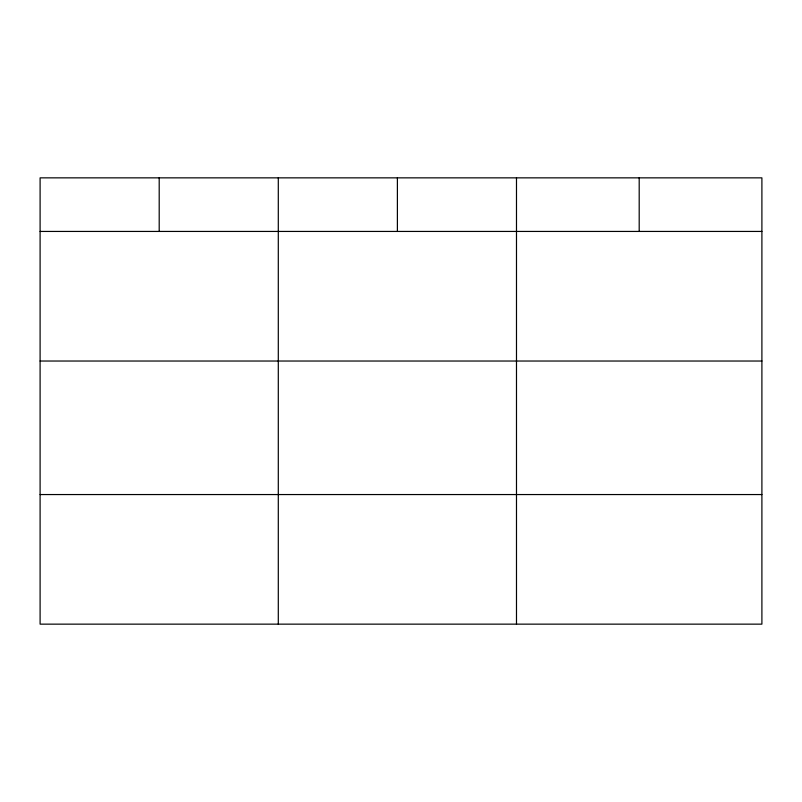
<?xml version="1.0" encoding="UTF-8"?>
<svg xmlns="http://www.w3.org/2000/svg" width="802" height="802" viewBox="0 0 802 802"><rect width="100%" height="100%" fill="white"/><g stroke="black" fill="none" stroke-linecap="round" stroke-linejoin="round"><path stroke-width="1.2" d="M761.9 361.03L761.9 177.854L40.1 177.854L40.1 624.146L761.9 624.146L761.9 361.03L40.1 361.03M40.1 231.437L761.9 231.437M40.1 494.553L761.9 494.553M639.194 177.854L639.194 231.437M516.488 177.854L516.488 624.146M397.391 177.854L397.391 231.437M278.294 177.854L278.294 624.146M159.197 177.854L159.197 231.437"/></g></svg>
